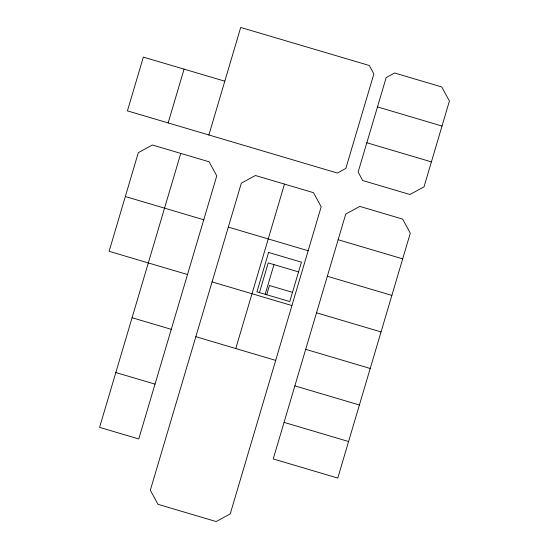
<?xml version="1.0" encoding="UTF-8"?>
<svg xmlns="http://www.w3.org/2000/svg" width="549" height="549" viewBox="0 0 549 549"><rect width="100%" height="100%" fill="white"/><g stroke="black" fill="none" stroke-linecap="round" stroke-linejoin="round"><path stroke-width="0.82" d="M224.802 81.19L143.351 57.096L127.423 110.864L168.152 122.921L184.08 69.14M180.779 153.397L99.575 427.369L138.767 438.96L216.766 175.865L209.107 161.79L152.382 145.005L138.314 152.663L109.114 251.325L187.518 274.534M208.881 134.985L240.709 27.45L369.278 65.489L373.862 73.95L345.849 168.426L337.395 173.045L168.152 122.921M212.079 281.898L241.347 183.14L255.45 175.508L313.52 192.685L321.179 206.788L230.23 513.891L216.162 521.55L157.961 504.311L150.337 490.202L212.079 281.898L291.924 305.56M259.457 292.59L268.235 262.916L298.553 271.892M265.188 294.285L273.972 264.611M266.725 294.738L269.449 285.521L292.5 292.343M348.574 441.526L337.772 478.062L273.237 458.93L345.753 214.062L359.828 206.403L402.637 219.092L410.302 233.16L348.574 441.526L284.059 422.387M235.768 348.54L284.485 184.093M377.486 106.897L358.126 172.084L362.711 180.539L409.945 194.511L424.013 186.852L449.425 101.03L441.767 86.955L394.594 72.99L386.167 77.601L377.486 106.897L442.014 126.057M366.828 142.754L431.411 161.886M338.157 239.728L402.685 258.86M125.33 196.528L203.754 219.765M228.302 227.101L308.154 250.749M327.328 276.264L391.869 295.396M316.519 312.793L381.04 331.932M305.697 349.329L370.232 368.461M132.069 317.727L171.261 329.331M195.835 336.695L275.701 360.391M294.882 385.865L359.41 404.997M115.818 372.538L155.01 384.128M268.591 252.437L256.925 291.842L289.769 301.566L301.435 262.161L268.591 252.437"/></g></svg>
